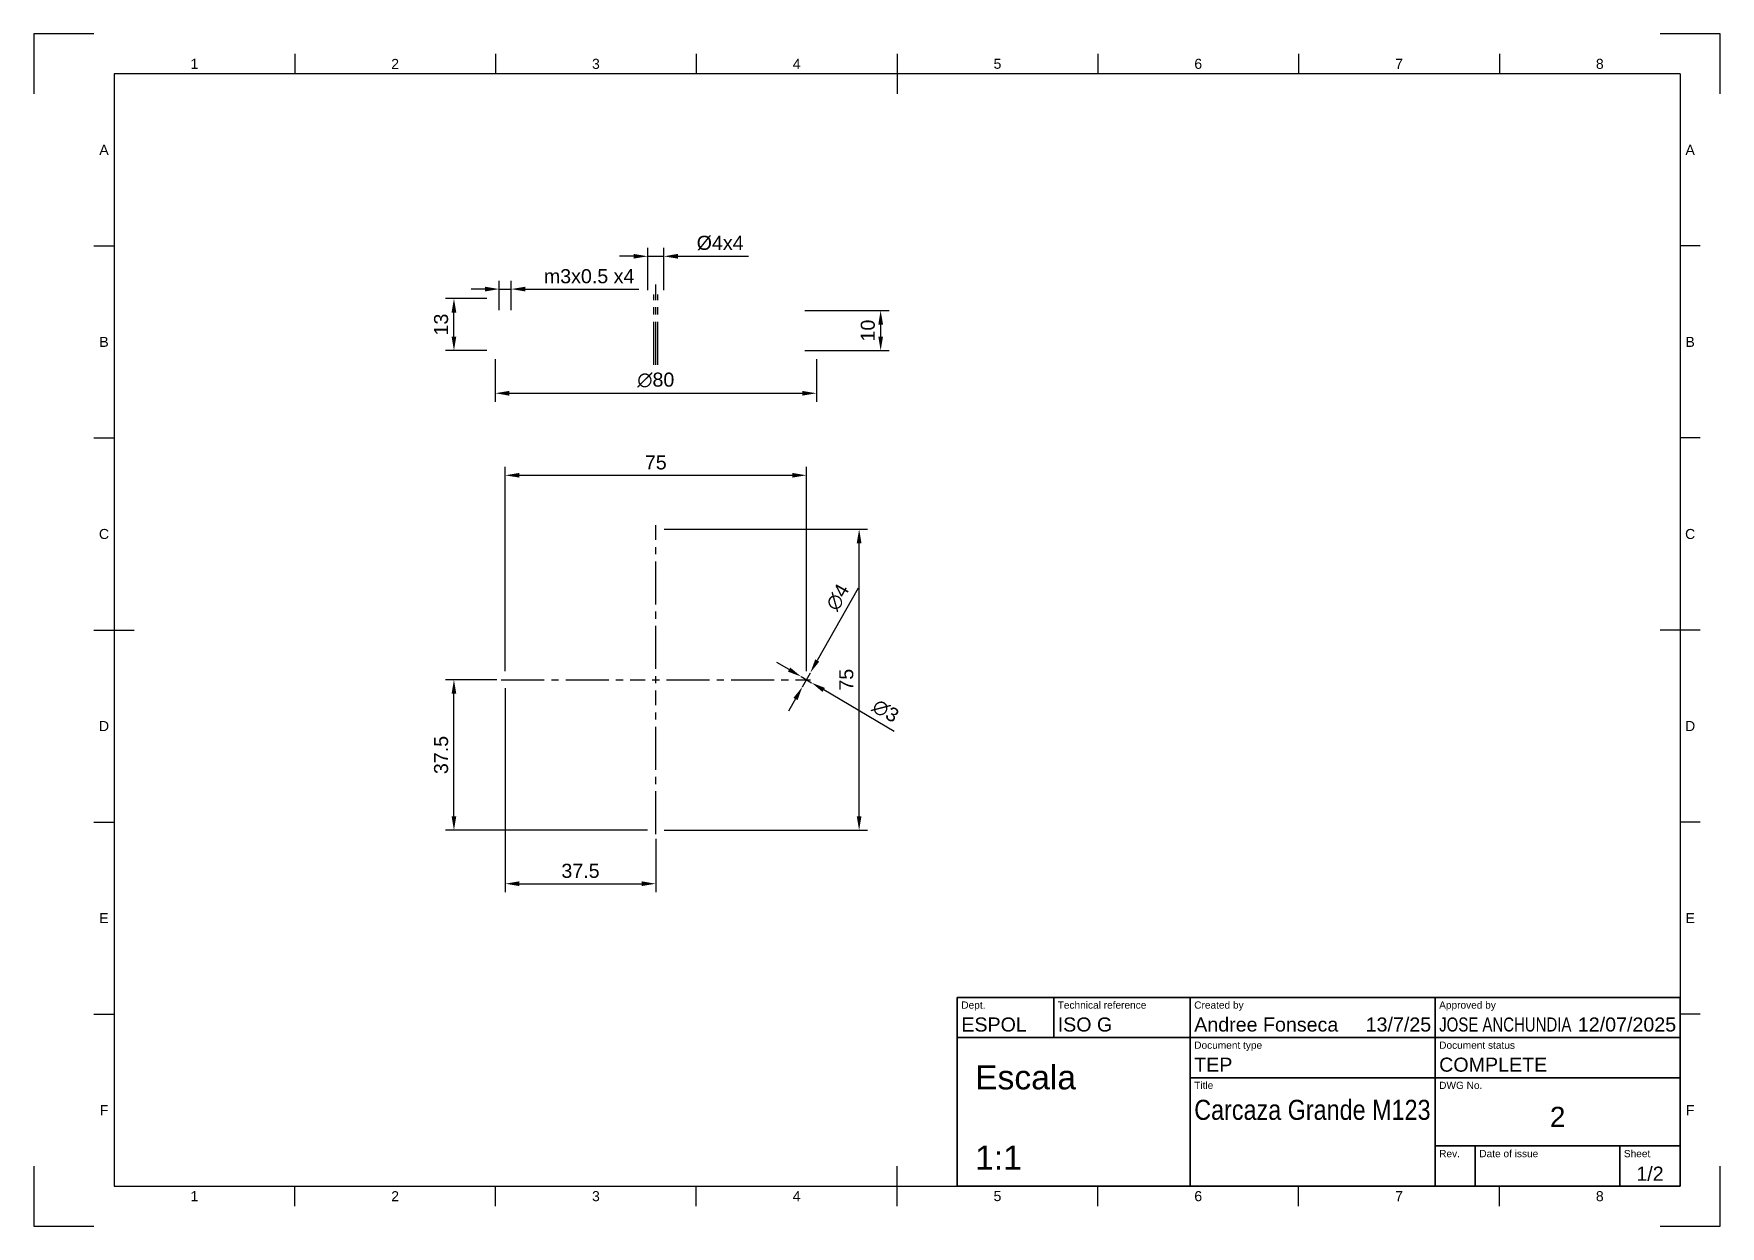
# Paper-space layout 'Plano1' of a CAD drawing. Header units: millimetres. Extents: x 0 to 420, y 0 to 297.
import ezdxf
from ezdxf.enums import TextEntityAlignment as Align

# ---------------------------------------------------------------- set-up
doc = ezdxf.new("R2010")
doc.units = ezdxf.units.MM
doc.header["$LTSCALE"] = 0.75
doc.linetypes.add('CENTER2', pattern=[28.575, 19.05, -3.175, 3.175, -3.175])
for name, color, linetype, lineweight in [('BORDER', 7, 'Continuous', 25), ('FD_Dimensions', 7, 'Continuous', 25), ('Notes', 7, 'Continuous', 25), ('Smart Centers', 7, 'CENTER2', 25), ('TITLEBLOCK', 7, 'Continuous', 35)]:
    doc.layers.add(name, color=color, linetype=linetype, lineweight=lineweight)
doc.styles.add('FusionTitle', font='Arial.ttf')
doc.styles.get("Standard").update_dxf_attribs({"font": 'Arial.ttf'})
doc.dimstyles.new('Dim-ISO-25', dxfattribs={"dimtxt": 3.5, "dimasz": 3.5, "dimexe": 2.1, "dimexo": 2.1, "dimgap": 1.4, "dimtad": 1, "dimzin": 12, "dimdsep": 46, "dimtxsty": 'Standard', "dimcen": 0, "dimazin": 3, "dimtp": 0.1, "dimtm": 0.1, "dimtfac": 0.714286, "dimtmove": 0, "dimatfit": 3, "dimfxl": 1, "dimtzin": 12, "dimarcsym": 0})

# ---------------------------------------------------------------- blocks, each defined once
blk = doc.blocks.new('ISO_A3_SHEET')
at = {"layer": 'BORDER'}
for p, q in [((65, 292), (65, 287)), ((115, 292), (115, 287)), ((165, 292), (165, 287)), ((215, 292), (215, 282)), ((265, 292), (265, 287)), ((315, 292), (315, 287)), ((365, 292), (365, 287)), ((410, 287), (20, 287)), ((20, 287), (20, 10)), ((410, 287), (410, 10)), ((15, 244.16666), (20, 244.16666)), ((415, 244.16666), (410, 244.16666)), ((15, 196.33333), (20, 196.33333)), ((415, 196.33333), (410, 196.33333)), ((15, 148.5), (25, 148.5)), ((415, 148.5), (405, 148.5)), ((15, 100.66667), (20, 100.66667)), ((415, 100.66667), (410, 100.66667)), ((15, 52.83334), (20, 52.83334)), ((415, 52.83334), (410, 52.83334)), ((215, 5), (215, 15)), ((20, 10), (410, 10)), ((65, 5), (65, 10)), ((115, 5), (115, 10)), ((165, 5), (165, 10)), ((265, 5), (265, 10)), ((315, 5), (315, 10)), ((365, 5), (365, 10))]:
    blk.add_line(p, q, dxfattribs=at)
at = {"layer": 'Defpoints'}
for p, q in [((15, 297), (0, 297)), ((0, 297), (0, 282)), ((420, 297), (405, 297)), ((420, 282), (420, 297)), ((0, 15), (0, 0)), ((420, 0), (420, 15)), ((0, 0), (15, 0)), ((405, 0), (420, 0))]:
    blk.add_line(p, q, dxfattribs=at)
at = {"layer": 'BORDER', "style": 'FusionTitle'}
for s, p in [('1', (40, 289.5)), ('2', (90, 289.5)), ('3', (140, 289.5)), ('4', (190, 289.5)), ('5', (240, 289.5)), ('6', (290, 289.5)), ('7', (340, 289.5)), ('8', (390, 289.5)), ('A', (17.5, 268.08333)), ('A', (412.5, 268.08333)), ('B', (17.5, 220.25)), ('B', (412.5, 220.25)), ('C', (17.5, 172.41667)), ('C', (412.5, 172.41667)), ('D', (17.5, 124.58334)), ('D', (412.5, 124.58334)), ('E', (17.5, 76.75001)), ('E', (412.5, 76.75001)), ('F', (17.5, 28.91668)), ('F', (412.5, 28.91668)), ('1', (40, 7.5)), ('2', (90, 7.5)), ('3', (140, 7.5)), ('4', (190, 7.5)), ('5', (240, 7.5)), ('6', (290, 7.5)), ('7', (340, 7.5)), ('8', (390, 7.5))]:
    blk.add_text(s, height=2.5, dxfattribs=at).set_placement(p, align=Align.MIDDLE)
blk = doc.blocks.new('ISO_TITLEBLOCK')
at = {"layer": 'TITLEBLOCK'}
for p, q in [((0, 47), (-180, 47)), ((-180, 47), (-180, 0)), ((-156, 37), (-156, 47)), ((-122, 0), (-122, 47)), ((-61, 0), (-61, 47)), ((0, 0), (0, 47)), ((-180, 37), (0, 37)), ((-122, 27), (0, 27)), ((-61, 10), (0, 10)), ((-51, 0), (-51, 10)), ((-15, 0), (-15, 10)), ((-180, 0), (0, 0))]:
    blk.add_line(p, q, dxfattribs=at)
at = {"layer": 'TITLEBLOCK', "style": 'FusionTitle'}
for s, p in [('Dept.', (-179, 46)), ('Technical reference', (-155, 46)), ('Created by', (-121, 46)), ('Approved by', (-60, 46)), ('Document type', (-121, 36)), ('Document status', (-60, 36)), ('Title', (-121, 26)), ('DWG No.', (-60, 26)), ('Rev.', (-60, 9)), ('Date of issue', (-50, 9)), ('Sheet', (-14, 9))]:
    blk.add_text(s, height=1.8, dxfattribs=at).set_placement(p, align=Align.TOP_LEFT)
for tag, height, p in [('DEPT', 3.5, (-179, 42)), ('TECHNICAL_REFERENCE', 3.5, (-155, 42)), ('CREATED_BY', 3.5, (-121, 42)), ('APPROVED_BY', 3.5, (-60, 42)), ('DOCUMENT_TYPE', 3.5, (-121, 32)), ('DOCUMENT_STATUS', 3.5, (-60, 32)), ('TITLE_1', 5, (-121, 21.5)), ('TITLE_2', 5, (-121, 14)), ('TITLE_3', 5, (-121, 6.5)), ('DATE_OF_ISSUE', 3.5, (-50, 5))]:
    blk.add_attdef(tag, text='', height=height, dxfattribs=at).set_placement(p, align=Align.TOP_LEFT)
for tag, p in [('CREATED_DATE', (-62, 42)), ('APPROVED_DATE', (-0.99, 42))]:
    blk.add_attdef(tag, text='', height=3.5, dxfattribs=at).set_placement(p, align=Align.TOP_RIGHT)
for tag, height, p in [('DRAWING_NUMBER', 5, (-30.5, 19.75)), ('REV', 3.5, (-56, 4.85)), ('SHEET', 3.5, (-7.5, 4.85))]:
    blk.add_attdef(tag, text='', height=height, dxfattribs=at).set_placement(p, align=Align.TOP_CENTER)
blk = doc.blocks.new('*D27')
at = {"layer": 'Defpoints', "color": 0, "transparency": 16777216}
for p in [(114.91, 218.07), (194.91, 218.07), (194.91, 207.46)]:
    blk.add_point(p, dxfattribs=at)
at = {"layer": 'FD_Dimensions', "color": 0, "lineweight": -2, "transparency": 16777216}
for p, q in [((114.91, 215.97), (114.91, 205.36)), ((194.91, 215.97), (194.91, 205.36)), ((118.41, 207.46), (191.41, 207.46))]:
    blk.add_line(p, q, dxfattribs=at)
at = {"layer": 'FD_Dimensions', "color": 0, "transparency": 16777216}
for points in [[(118.41, 208.04), (118.41, 206.87), (114.91, 207.46)], [(191.41, 208.04), (191.41, 206.87), (194.91, 207.46)]]:
    blk.add_solid(points, dxfattribs=at)
at = {"layer": 'FD_Dimensions', "color": 0, "transparency": 16777216, "insert": (154.91, 210.74), "char_height": 3.5, "attachment_point": 5}
blk.add_mtext('∅80', dxfattribs=at)
blk = doc.blocks.new('*D28')
at = {"layer": 'Defpoints', "color": 0, "transparency": 16777216}
for p in [(104.65, 231.07), (114.91, 231.07), (114.91, 218.07)]:
    blk.add_point(p, dxfattribs=at)
at = {"layer": 'FD_Dimensions', "color": 0, "lineweight": -2, "transparency": 16777216}
for p, q in [((112.81, 231.07), (102.55, 231.07)), ((104.65, 221.57), (104.65, 227.57)), ((112.81, 218.07), (102.55, 218.07))]:
    blk.add_line(p, q, dxfattribs=at)
at = {"layer": 'FD_Dimensions', "color": 0, "transparency": 16777216}
for points in [[(104.06, 227.57), (105.23, 227.57), (104.65, 231.07)], [(104.06, 221.57), (105.23, 221.57), (104.65, 218.07)]]:
    blk.add_solid(points, dxfattribs=at)
at = {"layer": 'FD_Dimensions', "color": 0, "transparency": 16777216, "insert": (101.46, 224.57), "char_height": 3.5, "attachment_point": 5, "rotation": 90}
blk.add_mtext('13', dxfattribs=at)
blk = doc.blocks.new('*D29')
at = {"layer": 'Defpoints', "color": 0, "transparency": 16777216}
for p in [(154.91, 173.62), (205.55, 173.62), (154.91, 98.62)]:
    blk.add_point(p, dxfattribs=at)
at = {"layer": 'FD_Dimensions', "color": 0, "lineweight": -2, "transparency": 16777216}
for p, q in [((157.01, 173.62), (207.65, 173.62)), ((205.55, 102.12), (205.55, 170.12)), ((157.01, 98.62), (207.65, 98.62))]:
    blk.add_line(p, q, dxfattribs=at)
at = {"layer": 'FD_Dimensions', "color": 0, "transparency": 16777216}
for points in [[(204.96, 170.12), (206.13, 170.12), (205.55, 173.62)], [(204.96, 102.12), (206.13, 102.12), (205.55, 98.62)]]:
    blk.add_solid(points, dxfattribs=at)
at = {"layer": 'FD_Dimensions', "color": 0, "transparency": 16777216, "insert": (202.37, 136.12), "char_height": 3.5, "attachment_point": 5, "rotation": 90}
blk.add_mtext('75', dxfattribs=at)
blk = doc.blocks.new('*D30')
at = {"layer": 'Defpoints', "color": 0, "transparency": 16777216}
for p in [(192.41, 187.03), (117.41, 136.12), (192.41, 136.12)]:
    blk.add_point(p, dxfattribs=at)
at = {"layer": 'FD_Dimensions', "color": 0, "lineweight": -2, "transparency": 16777216}
for p, q in [((117.41, 138.22), (117.41, 189.13)), ((192.41, 138.22), (192.41, 189.13)), ((120.91, 187.03), (188.91, 187.03))]:
    blk.add_line(p, q, dxfattribs=at)
at = {"layer": 'FD_Dimensions', "color": 0, "transparency": 16777216}
for points in [[(120.91, 187.61), (120.91, 186.45), (117.41, 187.03)], [(188.91, 187.61), (188.91, 186.45), (192.41, 187.03)]]:
    blk.add_solid(points, dxfattribs=at)
at = {"layer": 'FD_Dimensions', "color": 0, "transparency": 16777216, "insert": (154.91, 190.21), "char_height": 3.5, "attachment_point": 5}
blk.add_mtext('75', dxfattribs=at)
blk = doc.blocks.new('*D31')
at = {"layer": 'Defpoints', "color": 0, "transparency": 16777216}
for p in [(193.4, 137.86), (191.43, 134.37)]:
    blk.add_point(p, dxfattribs=at)
at = {"layer": 'FD_Dimensions', "color": 0, "lineweight": -2, "transparency": 16777216}
for p, q in [((205.27, 158.91), (195.11, 140.91)), ((191.43, 134.37), (193.4, 137.86)), ((189.71, 131.33), (187.99, 128.28))]:
    blk.add_line(p, q, dxfattribs=at)
at = {"layer": 'FD_Dimensions', "color": 0, "transparency": 16777216}
for points in [[(194.61, 141.19), (195.62, 140.62), (193.4, 137.86)], [(189.2, 131.61), (190.22, 131.04), (191.43, 134.37)]]:
    blk.add_solid(points, dxfattribs=at)
at = {"layer": 'FD_Dimensions', "color": 0, "transparency": 16777216, "insert": (200.22, 156.65), "char_height": 3.5, "attachment_point": 5, "rotation": 60.5784}
blk.add_mtext('∅4', dxfattribs=at)
blk = doc.blocks.new('*D32')
at = {"layer": 'Defpoints', "color": 0, "transparency": 16777216}
for p in [(191.12, 136.88), (193.71, 135.36)]:
    blk.add_point(p, dxfattribs=at)
at = {"layer": 'FD_Dimensions', "color": 0, "lineweight": -2, "transparency": 16777216}
for p, q in [((188.1, 138.65), (185.08, 140.42)), ((191.12, 136.88), (193.71, 135.36)), ((214.31, 123.25), (196.72, 133.58))]:
    blk.add_line(p, q, dxfattribs=at)
at = {"layer": 'FD_Dimensions', "color": 0, "transparency": 16777216}
for points in [[(188.4, 139.15), (187.81, 138.15), (191.12, 136.88)], [(197.02, 134.09), (196.43, 133.08), (193.71, 135.36)]]:
    blk.add_solid(points, dxfattribs=at)
at = {"layer": 'FD_Dimensions', "color": 0, "transparency": 16777216, "insert": (212.13, 128.34), "char_height": 3.5, "attachment_point": 5, "rotation": 329.5639}
blk.add_mtext('∅3', dxfattribs=at)
blk = doc.blocks.new('*D33')
at = {"layer": 'Defpoints', "color": 0, "transparency": 16777216}
for p in [(104.65, 136.12), (117.41, 136.12), (154.91, 98.62)]:
    blk.add_point(p, dxfattribs=at)
at = {"layer": 'FD_Dimensions', "color": 0, "lineweight": -2, "transparency": 16777216}
for p, q in [((115.31, 136.12), (102.55, 136.12)), ((104.65, 102.12), (104.65, 132.62)), ((152.81, 98.62), (102.55, 98.62))]:
    blk.add_line(p, q, dxfattribs=at)
at = {"layer": 'FD_Dimensions', "color": 0, "transparency": 16777216}
for points in [[(104.06, 132.62), (105.23, 132.62), (104.65, 136.12)], [(104.06, 102.12), (105.23, 102.12), (104.65, 98.62)]]:
    blk.add_solid(points, dxfattribs=at)
at = {"layer": 'FD_Dimensions', "color": 0, "transparency": 16777216, "insert": (101.46, 117.37), "char_height": 3.5, "attachment_point": 5, "rotation": 90}
blk.add_mtext('37.5', dxfattribs=at)
blk = doc.blocks.new('*D34')
at = {"layer": 'Defpoints', "color": 0, "transparency": 16777216}
for p in [(117.41, 136.12), (154.91, 98.62), (154.91, 85.31)]:
    blk.add_point(p, dxfattribs=at)
at = {"layer": 'FD_Dimensions', "color": 0, "lineweight": -2, "transparency": 16777216}
for p, q in [((117.41, 134.02), (117.41, 83.21)), ((154.91, 96.52), (154.91, 83.21)), ((120.91, 85.31), (151.41, 85.31))]:
    blk.add_line(p, q, dxfattribs=at)
at = {"layer": 'FD_Dimensions', "color": 0, "transparency": 16777216}
for points in [[(120.91, 85.9), (120.91, 84.73), (117.41, 85.31)], [(151.41, 85.9), (151.41, 84.73), (154.91, 85.31)]]:
    blk.add_solid(points, dxfattribs=at)
at = {"layer": 'FD_Dimensions', "color": 0, "transparency": 16777216, "insert": (136.16, 88.5), "char_height": 3.5, "attachment_point": 5}
blk.add_mtext('37.5', dxfattribs=at)
blk = doc.blocks.new('*U35')
at = {"layer": 'Smart Centers', "color": 0, "ltscale": 0.75, "transparency": 16777216}
for p, q in [((0, 2.68), (0, 38.5)), ((-38.5, 0), (-2.68, 0)), ((2.68, 0), (38.5, 0)), ((0, -38.5), (0, -2.68))]:
    blk.add_line(p, q, dxfattribs=at)
at = {"layer": 'Smart Centers', "color": 0, "linetype": 'Continuous', "ltscale": 0.75, "transparency": 16777216}
for p, q in [((-0.89, 0), (0.89, 0)), ((0, -0.89), (0, 0.89))]:
    blk.add_line(p, q, dxfattribs=at)
blk = doc.blocks.new('*U36')
at = {"layer": 'Smart Centers', "color": 0, "ltscale": 0.75, "transparency": 16777216}
blk.add_line((0, -8.75), (0, 8.75), dxfattribs=at)
blk = doc.blocks.new('*U37')
at = {"layer": 'Smart Centers', "color": 0, "ltscale": 0.75, "transparency": 16777216}
blk.add_line((0, -8.75), (0, 8.75), dxfattribs=at)
blk = doc.blocks.new('*U38')
at = {"layer": 'Smart Centers', "color": 0, "ltscale": 0.75, "transparency": 16777216}
blk.add_line((0, -8.75), (0, 8.75), dxfattribs=at)
blk = doc.blocks.new('*U39')
at = {"layer": 'Smart Centers', "color": 0, "ltscale": 0.75, "transparency": 16777216}
blk.add_line((0, -10), (0, 10), dxfattribs=at)
blk = doc.blocks.new('*D40')
at = {"layer": 'Defpoints', "color": 0, "transparency": 16777216}
for p in [(156.91, 241.57), (152.91, 231.07), (156.91, 231.07)]:
    blk.add_point(p, dxfattribs=at)
at = {"layer": 'FD_Dimensions', "color": 0, "lineweight": -2, "transparency": 16777216}
for p, q in [((152.91, 233.17), (152.91, 243.67)), ((156.91, 233.17), (156.91, 243.67)), ((149.41, 241.57), (145.91, 241.57)), ((152.91, 241.57), (156.91, 241.57)), ((160.41, 241.57), (177.96, 241.57))]:
    blk.add_line(p, q, dxfattribs=at)
at = {"layer": 'FD_Dimensions', "color": 0, "transparency": 16777216}
for points in [[(149.41, 242.16), (149.41, 240.99), (152.91, 241.57)], [(160.41, 242.16), (160.41, 240.99), (156.91, 241.57)]]:
    blk.add_solid(points, dxfattribs=at)
at = {"layer": 'FD_Dimensions', "color": 0, "transparency": 16777216, "insert": (170.94, 244.86), "char_height": 3.5, "attachment_point": 5}
blk.add_mtext('%%C4x4', dxfattribs=at)
blk = doc.blocks.new('*D41')
at = {"layer": 'Defpoints', "color": 0, "transparency": 16777216}
for p in [(118.91, 233.4), (115.91, 226.07), (118.91, 226.07)]:
    blk.add_point(p, dxfattribs=at)
at = {"layer": 'FD_Dimensions', "color": 0, "lineweight": -2, "transparency": 16777216}
for p, q in [((115.91, 228.17), (115.91, 235.5)), ((118.91, 228.17), (118.91, 235.5)), ((112.41, 233.4), (108.91, 233.4)), ((115.91, 233.4), (118.91, 233.4)), ((122.41, 233.4), (150.71, 233.4))]:
    blk.add_line(p, q, dxfattribs=at)
at = {"layer": 'FD_Dimensions', "color": 0, "transparency": 16777216}
for points in [[(112.41, 233.99), (112.41, 232.82), (115.91, 233.4)], [(122.41, 233.99), (122.41, 232.82), (118.91, 233.4)]]:
    blk.add_solid(points, dxfattribs=at)
at = {"layer": 'FD_Dimensions', "color": 0, "transparency": 16777216, "insert": (138.31, 236.59), "char_height": 3.5, "attachment_point": 5}
blk.add_mtext('m3x0.5 x4', dxfattribs=at)
blk = doc.blocks.new('*D42')
at = {"layer": 'Defpoints', "color": 0, "transparency": 16777216}
for p in [(189.91, 228.07), (189.91, 218.07), (210.91, 218.07)]:
    blk.add_point(p, dxfattribs=at)
at = {"layer": 'FD_Dimensions', "color": 0, "lineweight": -2, "transparency": 16777216}
for p, q in [((192.01, 228.07), (213.01, 228.07)), ((210.91, 224.57), (210.91, 221.57)), ((192.01, 218.07), (213.01, 218.07))]:
    blk.add_line(p, q, dxfattribs=at)
at = {"layer": 'FD_Dimensions', "color": 0, "transparency": 16777216}
for points in [[(210.33, 224.57), (211.5, 224.57), (210.91, 228.07)], [(210.33, 221.57), (211.5, 221.57), (210.91, 218.07)]]:
    blk.add_solid(points, dxfattribs=at)
at = {"layer": 'FD_Dimensions', "color": 0, "transparency": 16777216, "insert": (207.73, 223.07), "char_height": 3.5, "attachment_point": 5, "rotation": 90}
blk.add_mtext('10', dxfattribs=at)

psp = doc.layouts.new('Plano1')

# ---------------------------------------------------------------- block references
at = {"layer": 'BORDER'}
psp.add_blockref('ISO_A3_SHEET', (0, 0), dxfattribs=at)
at = {"layer": 'Smart Centers', "ltscale": 0.75}
for name, p in [('*U36', (154.413, 223.324)), ('*U38', (154.413, 223.324)), ('*U39', (154.913, 224.574)), ('*U37', (155.413, 223.324)), ('*U35', (154.913, 136.116))]:
    psp.add_blockref(name, p, dxfattribs=at)
at = {"layer": 'TITLEBLOCK'}
ref = psp.add_blockref('ISO_TITLEBLOCK', (410, 10), dxfattribs=at)
ref.add_attrib('DOCUMENT_STATUS', 'COMPLETE', dxfattribs={"height": 3.5, "style": 'FusionTitle'}).set_placement((350, 42), align=Align.TOP_LEFT)
ref.add_attrib('DOCUMENT_TYPE', 'TEP', dxfattribs={"height": 3.5, "style": 'FusionTitle'}).set_placement((289, 42), align=Align.TOP_LEFT)
ref.add_attrib('APPROVED_DATE', '12/07/2025', dxfattribs={"height": 3.5, "style": 'FusionTitle'}).set_placement((409.007, 52), align=Align.TOP_RIGHT)
ref.add_attrib('CREATED_DATE', '13/7/25', dxfattribs={"height": 3.5, "style": 'FusionTitle'}).set_placement((348, 52), align=Align.TOP_RIGHT)
ref.add_attrib('SHEET', '1/2', dxfattribs={"height": 3.5, "style": 'FusionTitle'}).set_placement((402.5, 14.85), align=Align.TOP_CENTER)
ref.add_attrib('DRAWING_NUMBER', '2', dxfattribs={"height": 5, "style": 'FusionTitle'}).set_placement((379.5, 29.751), align=Align.TOP_CENTER)
ref.add_attrib('TITLE_1', 'Carcaza Grande M123', dxfattribs={"height": 5, "style": 'FusionTitle', "width": 0.832958}).set_placement((289, 31.5), align=Align.TOP_LEFT)
ref.add_attrib('APPROVED_BY', 'JOSE ANCHUNDIA', dxfattribs={"height": 3.5, "style": 'FusionTitle', "width": 0.762373}).set_placement((350, 52), align=Align.TOP_LEFT)
ref.add_attrib('CREATED_BY', 'Andree Fonseca', dxfattribs={"height": 3.5, "style": 'FusionTitle'}).set_placement((289, 52), align=Align.TOP_LEFT)
ref.add_attrib('TECHNICAL_REFERENCE', 'ISO G', dxfattribs={"height": 3.5, "style": 'FusionTitle'}).set_placement((255, 52), align=Align.TOP_LEFT)
ref.add_attrib('DEPT', 'ESPOL', dxfattribs={"height": 3.5, "style": 'FusionTitle'}).set_placement((231, 52), align=Align.TOP_LEFT)

# ---------------------------------------------------------------- texts
at = {"layer": 'Notes', "insert": (234.425, 50.096), "char_height": 6, "attachment_point": 1}
psp.add_mtext_dynamic_manual_height_columns('\\PEscala\\P\\P\\pt18,24;1:1', width=58, gutter_width=17.5, heights=[0], dxfattribs=at)

# ---------------------------------------------------------------- dimensions: what is measured, and where the dimension line sits
at = {"layer": 'FD_Dimensions'}
dim = psp.add_aligned_dim(p1=(152.913, 231.074), p2=(156.913, 231.074), distance=10.5, text='%%C<>x4', dimstyle='Dim-ISO-25', override={"dimlfac": -1, "dimclrd": 0, "dimclre": 0}, dxfattribs=at)
dim.commit()
dim.dimension.update_dxf_attribs({"geometry": '*D40', "text_midpoint": (170.939, 244.859)})
for base, p1, p2, text, override, picture, middle in [((118.913, 233.403), (115.913, 226.074), (118.913, 226.074), 'm<>x0.5 x4', {"dimlfac": -1, "dimclrd": 0, "dimclre": 0}, '*D41', (138.312, 236.591)), ((194.913, 207.456), (114.913, 218.074), (194.913, 218.074), '∅<>', {"dimlfac": -1}, '*D27', (154.913, 210.741))]:
    dim = psp.add_linear_dim(base=base, p1=p1, p2=p2, text=text, dimstyle='Dim-ISO-25', override=override, dxfattribs=at)
    dim.commit()
    dim.dimension.update_dxf_attribs({"geometry": picture, "text_midpoint": middle})
for base, p1, p2, picture, middle in [((104.647, 231.074), (114.913, 218.074), (114.913, 231.074), '*D28', (101.459, 224.574)), ((205.546, 173.616), (154.913, 98.616), (154.913, 173.616), '*D29', (202.366, 136.116)), ((104.647, 136.116), (154.913, 98.616), (117.413, 136.116), '*D33', (101.459, 117.366))]:
    dim = psp.add_linear_dim(base=base, p1=p1, p2=p2, angle=90, dimstyle='Dim-ISO-25', override={"dimlfac": -1}, dxfattribs=at)
    dim.commit()
    dim.dimension.update_dxf_attribs({"geometry": picture, "text_midpoint": middle})
dim = psp.add_aligned_dim(p1=(189.913, 228.074), p2=(189.913, 218.074), distance=21, dimstyle='Dim-ISO-25', override={"dimlfac": -1, "dimclrd": 0, "dimclre": 0}, dxfattribs=at)
dim.commit()
dim.dimension.update_dxf_attribs({"geometry": '*D42', "text_midpoint": (207.726, 223.074)})
for base, p2, picture, middle in [((192.413, 187.031), (192.413, 136.116), '*D30', (154.913, 190.211)), ((154.913, 85.312), (154.913, 98.616), '*D34', (136.163, 88.501))]:
    dim = psp.add_linear_dim(base=base, p1=(117.413, 136.116), p2=p2, dimstyle='Dim-ISO-25', override={"dimlfac": -1}, dxfattribs=at)
    dim.commit()
    dim.dimension.update_dxf_attribs({"geometry": picture, "text_midpoint": middle})
for p1, p2, picture, middle in [((191.43, 134.374), (193.395, 137.858), '*D31', (203.085, 155.039)), ((191.119, 136.876), (193.706, 135.356), '*D32', (210.467, 125.508))]:
    dim = psp.add_diameter_dim_2p(p1=p1, p2=p2, dimstyle='Dim-ISO-25', override={"dimlfac": -1}, dxfattribs=at)
    dim.commit()
    dim.dimension.update_dxf_attribs({"geometry": picture, "text_midpoint": middle, "dimtype": 163})

doc.saveas('drawing.dxf')
